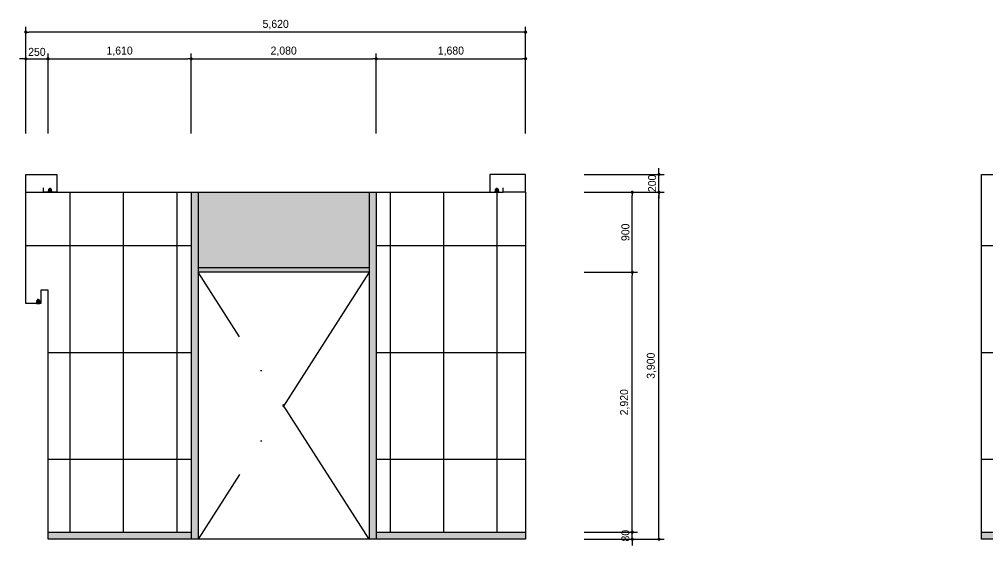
# Model space of a CAD drawing. Header units: millimetres. Extents: x -223175 to 287756, y -120611 to 352956.
# Drawn here: x 238186 to 249074, y 279440 to 285355 of the extents above; entities that cross this region are included whole.
import ezdxf

# ---------------------------------------------------------------- set-up
doc = ezdxf.new("R2010")
doc.units = ezdxf.units.MM
doc.header["$LTSCALE"] = 50
doc.header["$PDMODE"] = 35
doc.linetypes.add('CENN', pattern=[6.3, 4, -1, 0.3, -1])
doc.linetypes.add('GCAD_ISO10W100', pattern=[18, 12, -3, 0, -3])
doc.layers.get('DEFPOINTS').update_dxf_attribs({"color": 108})
for name, color, linetype in [('EL', 9, 'Continuous'), ('I-C-LEVEL-HAT', 2, 'Continuous'), ('I-E-HAT', 252, 'Continuous'), ('I-ELE', 2, 'Continuous'), ('I-ELE-5', 5, 'Continuous'), ('I-ELE-CEN', 1, 'CENN'), ('I-ELE-DIM', 8, 'Continuous'), ('SC-LIGHT', 1, 'Continuous'), ('WAL-CO', 2, 'Continuous')]:
    doc.layers.add(name, color=color, linetype=linetype)
doc.styles.add('YE-TEXT', font='HY울릉도l.ttf')
doc.dimstyles.new('YE-60', dxfattribs={"dimscale": 60, "dimtxt": 1.5, "dimasz": 0.6, "dimexe": 1, "dimexo": 1, "dimgap": 0.5, "dimtad": 1, "dimdec": 0, "dimrnd": 0.05, "dimdsep": 46, "dimlunit": 6, "dimtxsty": 'YE-TEXT', "dimblk": 'DOT', "dimcen": 2.5, "dimdle": 1, "dimclrd": 8, "dimclre": 8, "dimclrt": 7, "dimadec": 0, "dimazin": 0, "dimtfac": 1, "dimtdec": 0, "dimtix": 1, "dimtmove": 2, "dimatfit": 3, "dimldrblk": 'DOT', "dimfxl": 1, "dimlwd": -1, "dimlwe": -1, "dimarcsym": 0})

# ---------------------------------------------------------------- blocks, each defined once
blk = doc.blocks.new('L-301')
at = {"layer": 'SC-LIGHT', "color": 251}
for p, q in [((-27, 37), (27, 37)), ((0, 10), (0, 64))]:
    blk.add_line(p, q, dxfattribs=at)
at = {"layer": 'SC-LIGHT', "color": 1}
for p, q in [((-17, 37), (-17, 20)), ((17, 37), (17, 20))]:
    blk.add_line(p, q, dxfattribs=at)
blk.add_lwpolyline([(-25, 0), (25, 0), (25, 20), (-25, 20)], close=True, dxfattribs=at)
at = {"layer": 'SC-LIGHT', "color": 251}
blk.add_circle((0, 37), 15, dxfattribs=at)
at = {"layer": 'SC-LIGHT', "color": 1}
blk.add_arc((0, 37), 17, 0, 180, dxfattribs=at)
blk = doc.blocks.new('_Dot')
at = {"color": 0, "linetype": 'ByBlock', "lineweight": -2}
blk.add_line((-0.5, 0), (-1, 0), dxfattribs=at)
at = {"color": 0, "linetype": 'ByBlock', "const_width": 0.5}
blk.add_lwpolyline([(-0.25, 0, 1), (0.25, 0, 1)], format="xyb", close=True, dxfattribs=at)
blk = doc.blocks.new('*D2145')
at = {"layer": 'DEFPOINTS', "color": 0}
for p in [(238258, 285212), (238258, 284012), (243878, 284012)]:
    blk.add_point(p, dxfattribs=at)
at = {"layer": 'I-ELE-DIM', "color": 8}
for p, q in [((238258, 284072), (238258, 285272)), ((243878, 284072), (243878, 285272)), ((243842, 285212), (238294, 285212))]:
    blk.add_line(p, q, dxfattribs=at)
at = {"layer": 'I-ELE-DIM', "color": 8, "linetype": 'ByBlock', "xscale": 36, "yscale": 36, "zscale": 36, "rotation": 180}
blk.add_blockref('_Dot', (238258, 285212), dxfattribs=at)
at = {"layer": 'I-ELE-DIM', "color": 8, "linetype": 'ByBlock', "xscale": 36, "yscale": 36, "zscale": 36}
blk.add_blockref('_Dot', (243878, 285212), dxfattribs=at)
at = {"layer": 'I-ELE-DIM', "color": 7, "insert": (241068, 285296), "char_height": 90, "attachment_point": 5, "style": 'YE-TEXT'}
blk.add_mtext('5,620', dxfattribs=at)
blk = doc.blocks.new('DOT')
at = {"color": 0, "linetype": 'ByBlock'}
blk.add_line((-0.5, 0), (-1, 0), dxfattribs=at)
at = {"color": 0, "linetype": 'ByBlock', "const_width": 0.5}
blk.add_lwpolyline([(-0.25, 0, 1), (0.25, 0, 1)], format="xyb", close=True, dxfattribs=at)
blk = doc.blocks.new('*D2146')
at = {"layer": 'DEFPOINTS', "color": 0}
for p in [(238508, 284912), (238258, 284012), (238508, 284012)]:
    blk.add_point(p, dxfattribs=at)
at = {"layer": 'I-ELE-DIM', "color": 8}
for p, q in [((238258, 284072), (238258, 284972)), ((238508, 284072), (238508, 284972)), ((238222, 284912), (238186, 284912)), ((238258, 284912), (238508, 284912)), ((238544, 284912), (238580, 284912))]:
    blk.add_line(p, q, dxfattribs=at)
at = {"layer": 'I-ELE-DIM', "color": 8, "linetype": 'ByBlock', "xscale": 36, "yscale": 36, "zscale": 36}
blk.add_blockref('_Dot', (238258, 284912), dxfattribs=at)
at = {"layer": 'I-ELE-DIM', "color": 8, "linetype": 'ByBlock', "xscale": 36, "yscale": 36, "zscale": 36, "rotation": 180}
blk.add_blockref('_Dot', (238508, 284912), dxfattribs=at)
at = {"layer": 'I-ELE-DIM', "color": 7, "insert": (238383, 284989), "char_height": 90, "attachment_point": 5, "style": 'YE-TEXT'}
blk.add_mtext('250', dxfattribs=at)
blk = doc.blocks.new('*D2147')
at = {"layer": 'DEFPOINTS', "color": 0}
for p in [(240118, 284912), (238508, 284012), (240118, 284012)]:
    blk.add_point(p, dxfattribs=at)
at = {"layer": 'I-ELE-DIM', "color": 8}
for p, q in [((238508, 284072), (238508, 284972)), ((240118, 284072), (240118, 284972)), ((238544, 284912), (240082, 284912))]:
    blk.add_line(p, q, dxfattribs=at)
at = {"layer": 'I-ELE-DIM', "color": 8, "linetype": 'ByBlock', "xscale": 36, "yscale": 36, "zscale": 36, "rotation": 180}
blk.add_blockref('_Dot', (238508, 284912), dxfattribs=at)
at = {"layer": 'I-ELE-DIM', "color": 8, "linetype": 'ByBlock', "xscale": 36, "yscale": 36, "zscale": 36}
blk.add_blockref('_Dot', (240118, 284912), dxfattribs=at)
at = {"layer": 'I-ELE-DIM', "color": 7, "insert": (239313, 284996), "char_height": 90, "attachment_point": 5, "style": 'YE-TEXT'}
blk.add_mtext('1,610', dxfattribs=at)
blk = doc.blocks.new('*D2148')
at = {"layer": 'DEFPOINTS', "color": 0}
for p in [(242198, 284912), (240118, 284012), (242198, 284012)]:
    blk.add_point(p, dxfattribs=at)
at = {"layer": 'I-ELE-DIM', "color": 8}
for p, q in [((240118, 284072), (240118, 284972)), ((242198, 284072), (242198, 284972)), ((240154, 284912), (242162, 284912))]:
    blk.add_line(p, q, dxfattribs=at)
at = {"layer": 'I-ELE-DIM', "color": 8, "linetype": 'ByBlock', "xscale": 36, "yscale": 36, "zscale": 36, "rotation": 180}
blk.add_blockref('_Dot', (240118, 284912), dxfattribs=at)
at = {"layer": 'I-ELE-DIM', "color": 8, "linetype": 'ByBlock', "xscale": 36, "yscale": 36, "zscale": 36}
blk.add_blockref('_Dot', (242198, 284912), dxfattribs=at)
at = {"layer": 'I-ELE-DIM', "color": 7, "insert": (241158, 284996), "char_height": 90, "attachment_point": 5, "style": 'YE-TEXT'}
blk.add_mtext('2,080', dxfattribs=at)
blk = doc.blocks.new('*D2149')
at = {"layer": 'DEFPOINTS', "color": 0}
for p in [(243878, 284912), (242198, 284012), (243878, 284012)]:
    blk.add_point(p, dxfattribs=at)
at = {"layer": 'I-ELE-DIM', "color": 8}
for p, q in [((242198, 284072), (242198, 284972)), ((243878, 284072), (243878, 284972)), ((242234, 284912), (243842, 284912))]:
    blk.add_line(p, q, dxfattribs=at)
at = {"layer": 'I-ELE-DIM', "color": 8, "linetype": 'ByBlock', "xscale": 36, "yscale": 36, "zscale": 36, "rotation": 180}
blk.add_blockref('_Dot', (242198, 284912), dxfattribs=at)
at = {"layer": 'I-ELE-DIM', "color": 8, "linetype": 'ByBlock', "xscale": 36, "yscale": 36, "zscale": 36}
blk.add_blockref('_Dot', (243878, 284912), dxfattribs=at)
at = {"layer": 'I-ELE-DIM', "color": 7, "insert": (243038, 284996), "char_height": 90, "attachment_point": 5, "style": 'YE-TEXT'}
blk.add_mtext('1,680', dxfattribs=at)
blk = doc.blocks.new('*D2150')
at = {"layer": 'DEFPOINTS', "color": 0}
for p in [(244478, 283412), (245378, 283412), (244478, 279512)]:
    blk.add_point(p, dxfattribs=at)
at = {"layer": 'I-ELE-DIM', "color": 8}
for p, q in [((244538, 283412), (245438, 283412)), ((245378, 279548), (245378, 283376)), ((244538, 279512), (245438, 279512))]:
    blk.add_line(p, q, dxfattribs=at)
at = {"layer": 'I-ELE-DIM', "color": 8, "linetype": 'ByBlock', "xscale": 36, "yscale": 36, "zscale": 36}
for p, rotation in [((245378, 283412), 90), ((245378, 279512), 270)]:
    blk.add_blockref('_Dot', p, dxfattribs=dict(at, rotation=rotation))
at = {"layer": 'I-ELE-DIM', "color": 7, "insert": (245294, 281462), "char_height": 90, "attachment_point": 5, "rotation": 90, "style": 'YE-TEXT'}
blk.add_mtext('3,900', dxfattribs=at)
blk = doc.blocks.new('*D2151')
at = {"layer": 'DEFPOINTS', "color": 0}
for p in [(244478, 282512), (245078, 282512), (244478, 279592)]:
    blk.add_point(p, dxfattribs=at)
at = {"layer": 'I-ELE-DIM', "color": 8}
for p, q in [((244538, 282512), (245138, 282512)), ((245078, 279628), (245078, 282476)), ((244538, 279592), (245138, 279592))]:
    blk.add_line(p, q, dxfattribs=at)
at = {"layer": 'I-ELE-DIM', "color": 8, "linetype": 'ByBlock', "xscale": 36, "yscale": 36, "zscale": 36}
for p, rotation in [((245078, 282512), 90), ((245078, 279592), 270)]:
    blk.add_blockref('_Dot', p, dxfattribs=dict(at, rotation=rotation))
at = {"layer": 'I-ELE-DIM', "color": 7, "insert": (244994, 281052), "char_height": 90, "attachment_point": 5, "rotation": 90, "style": 'YE-TEXT'}
blk.add_mtext('2,920', dxfattribs=at)
blk = doc.blocks.new('*D2152')
at = {"layer": 'DEFPOINTS', "color": 0}
for p in [(244478, 283412), (245078, 283412), (244478, 282512)]:
    blk.add_point(p, dxfattribs=at)
at = {"layer": 'I-ELE-DIM', "color": 8}
for p, q in [((244538, 283412), (245138, 283412)), ((245078, 282548), (245078, 283376)), ((244538, 282512), (245138, 282512))]:
    blk.add_line(p, q, dxfattribs=at)
at = {"layer": 'I-ELE-DIM', "color": 8, "linetype": 'ByBlock', "xscale": 36, "yscale": 36, "zscale": 36}
for p, rotation in [((245078, 283412), 90), ((245078, 282512), 270)]:
    blk.add_blockref('_Dot', p, dxfattribs=dict(at, rotation=rotation))
at = {"layer": 'I-ELE-DIM', "color": 7, "insert": (245001, 282962), "char_height": 90, "attachment_point": 5, "rotation": 90, "style": 'YE-TEXT'}
blk.add_mtext('900', dxfattribs=at)
blk = doc.blocks.new('*D2153')
at = {"layer": 'DEFPOINTS', "color": 0}
for p in [(244478, 283612), (245378, 283612), (244478, 283412)]:
    blk.add_point(p, dxfattribs=at)
at = {"layer": 'I-ELE-DIM', "color": 8}
for p, q in [((245378, 283648), (245378, 283684)), ((244538, 283612), (245438, 283612)), ((245378, 283412), (245378, 283612)), ((244538, 283412), (245438, 283412)), ((245378, 283376), (245378, 283340))]:
    blk.add_line(p, q, dxfattribs=at)
at = {"layer": 'I-ELE-DIM', "color": 8, "linetype": 'ByBlock', "xscale": 36, "yscale": 36, "zscale": 36}
for p, rotation in [((245378, 283612), 270), ((245378, 283412), 90)]:
    blk.add_blockref('_Dot', p, dxfattribs=dict(at, rotation=rotation))
at = {"layer": 'I-ELE-DIM', "color": 7, "insert": (245301, 283512), "char_height": 90, "attachment_point": 5, "rotation": 90, "style": 'YE-TEXT'}
blk.add_mtext('200', dxfattribs=at)
blk = doc.blocks.new('*D2158')
at = {"layer": 'DEFPOINTS', "color": 0}
for p in [(244478, 279592), (244478, 279512), (245078, 279592)]:
    blk.add_point(p, dxfattribs=at)
at = {"layer": 'I-ELE-DIM', "color": 8}
for p, q in [((245078, 279628), (245078, 279664)), ((244538, 279592), (245138, 279592)), ((244538, 279512), (245138, 279512)), ((245078, 279512), (245078, 279592)), ((245078, 279476), (245078, 279440))]:
    blk.add_line(p, q, dxfattribs=at)
at = {"layer": 'I-ELE-DIM', "color": 8, "linetype": 'ByBlock', "xscale": 36, "yscale": 36, "zscale": 36}
for p, rotation in [((245078, 279592), 270), ((245078, 279512), 90)]:
    blk.add_blockref('_Dot', p, dxfattribs=dict(at, rotation=rotation))
at = {"layer": 'I-ELE-DIM', "color": 7, "insert": (245001, 279552), "char_height": 90, "attachment_point": 5, "rotation": 90, "style": 'YE-TEXT'}
blk.add_mtext('80', dxfattribs=at)

msp = doc.modelspace()

# ---------------------------------------------------------------- hatches: boundary and pattern name
at = {"layer": 'I-E-HAT'}
h = msp.add_hatch(dxfattribs=at)
h.set_pattern_fill('NET300-600', color=252, scale=2, angle=90)
h.set_pattern_definition([(90, (249004.5, 281612.14), (-600, 4e-14), []), (180, (249004.5, 281612.1), (-1e-13, -1200), [])])
h.paths.add_polyline_path([(249004.4791, 279592.1363), (249004.4791, 283612.1363), (249864.4791, 283612.1363), (249864.4791, 279592.1363)])
h = msp.add_hatch(dxfattribs=at)
h.set_pattern_fill('NET300-600', color=252, scale=2, angle=90)
h.set_pattern_definition([(90, (241157.8, 281612.14), (-600, 4e-14), []), (180, (241157.8, 281612.1), (-1e-13, -1200), [])])
h.paths.add_polyline_path([(238507.7885, 282312.1363), (238507.7885, 279592.1363), (240117.7885, 279592.1363), (240117.7885, 283412.1363), (238567.7885, 283412.1363), (238511.1218, 283412.1363), (238257.7885, 283412.1363), (238257.7885, 282312.1363)])
h.paths.add_polyline_path([(243877.7885, 279592.1363), (243877.7885, 283412.1363), (243627.7885, 283412.1363), (243574.4551, 283412.1363), (243534.4551, 283412.1363), (243477.7885, 283412.1363), (242197.7885, 283412.1363), (242197.7885, 279592.1363)])
at = {"layer": 'I-E-HAT', "true_color": 0x848484}
h = msp.add_hatch(color=252, dxfattribs=at)
h.dxf.hatch_style = 1
h.set_gradient(color1=(132, 132, 132), rotation=45, centered=1, one_color=1, tint=1, name='CYLINDER')
h.paths.add_polyline_path([(242197.7885, 283412.1363), (242117.7885, 283412.1363), (242117.7885, 279512.1363), (242197.7885, 279512.1363)])
h.paths.add_polyline_path([(240197.7885, 279512.1363), (240117.7885, 279512.1363), (240117.7885, 283412.1363), (240197.7885, 283412.1363)])
at = {"layer": 'I-E-HAT', "true_color": 0xadadad}
h = msp.add_hatch(color=253, dxfattribs=at)
h.dxf.hatch_style = 1
h.set_gradient(color1=(173, 173, 173), rotation=45, centered=1, one_color=1, tint=1, name='CYLINDER')
h.paths.add_polyline_path([(242117.7885, 282512.1363), (240197.7885, 282512.1363), (240197.7885, 283412.1363), (242117.7885, 283412.1363)])
h = msp.add_hatch(color=253, dxfattribs=at)
h.dxf.hatch_style = 1
h.set_gradient(color1=(173, 173, 173), color2=(132, 132, 132), rotation=45, centered=1, one_color=1, tint=0.521522, name='CYLINDER')
h.paths.add_polyline_path([(240117.7885, 279592.1363), (238507.7885, 279592.1363), (238507.7885, 279512.1363), (240117.7885, 279512.1363)])
h.paths.add_polyline_path([(243877.7885, 279592.1363), (242197.7885, 279592.1363), (242197.7885, 279512.1363), (243877.7885, 279512.1363)])
h = msp.add_hatch(color=253, dxfattribs=at)
h.dxf.hatch_style = 1
h.set_gradient(color1=(173, 173, 173), color2=(132, 132, 132), rotation=45, centered=1, one_color=1, tint=0.521522, name='CYLINDER')
h.paths.add_polyline_path([(259934.4791, 279512.1363), (262294.4791, 279512.1363), (262294.4791, 279592.1363), (259934.4791, 279592.1363)])
h.paths.add_polyline_path([(264049.4791, 279592.1363), (263464.4791, 279592.1363), (263464.4791, 279512.1363), (264049.4791, 279512.1363)])
h.paths.add_polyline_path([(264794.4791, 279592.1363), (264209.4791, 279592.1363), (264209.4791, 279512.1363), (264794.4791, 279512.1363)])
h.paths.add_polyline_path([(267254.4791, 279592.1363), (265964.4791, 279592.1363), (265964.4791, 279512.1363), (267254.4791, 279512.1363)])
h.paths.add_polyline_path([(257654.4791, 279592.1363), (255819.4791, 279592.1363), (255819.4791, 279512.1363), (257654.4791, 279512.1363)])
h.paths.add_polyline_path([(254859.4791, 279512.1363), (254859.4791, 279592.1363), (253814.4791, 279592.1363), (253814.4791, 279512.1363)])
h.paths.add_polyline_path([(252644.4791, 279512.1363), (252644.4791, 279592.1363), (251909.4791, 279592.1363), (251909.4791, 279512.1363)])
h.paths.add_polyline_path([(251749.4791, 279512.1363), (251749.4791, 279592.1363), (251014.4791, 279592.1363), (251014.4791, 279512.1363)])
h.paths.add_polyline_path([(249004.4791, 279512.1363), (249844.4791, 279512.1363), (249844.4791, 279592.1363), (249004.4791, 279592.1363)])

# ---------------------------------------------------------------- linework, layer by layer
at = {"layer": 'EL', "color": 252}
for points in [[(238257.7885, 283412.1363), (238457.7885, 283412.1363)], [(243877.7885, 283412.1363), (243627.7885, 283412.1363)]]:
    msp.add_lwpolyline(points, dxfattribs=at)
at = {"layer": 'I-ELE'}
for points in [[(238257.7885, 283412.1363), (238257.7885, 283612.1363), (238607.7885, 283612.1363), (238607.7885, 283412.1363), (238457.7885, 283412.1363), (238457.7885, 283462.1363)], [(243877.7885, 283412.1363), (243877.7885, 283612.1363), (243477.7885, 283612.1363), (243477.7885, 283412.1363), (243627.7885, 283412.1363), (243627.7885, 283462.1363)]]:
    msp.add_lwpolyline(points, dxfattribs=at)
at = {"layer": 'I-ELE-5', "color": 6}
for p, q in [((240117.7885, 283412.1363), (240117.7885, 279512.1363)), ((240197.7885, 283412.1363), (240197.7885, 279512.1363)), ((242117.7885, 283412.1363), (242117.7885, 279512.1363)), ((242197.7885, 283412.1363), (242197.7885, 279512.1363)), ((242117.7885, 282562.1363), (240197.7885, 282562.1363)), ((242117.7885, 282512.1363), (240197.7885, 282512.1363))]:
    msp.add_line(p, q, dxfattribs=at)
at = {"layer": 'I-ELE-5'}
for p, q in [((238507.7885, 279592.1363), (240117.7885, 279592.1363)), ((242197.7885, 279592.1363), (243877.7885, 279592.1363)), ((249004.4791, 279592.1363), (249844.4791, 279592.1363))]:
    msp.add_line(p, q, dxfattribs=at)
at = {"layer": 'I-ELE-CEN', "color": 1, "linetype": 'GCAD_ISO10W100', "ltscale": 3}
for p, q in [((242117.7885, 282512.1363), (240197.7885, 279512.1363)), ((242117.7885, 279512.1363), (240197.7885, 282512.1363))]:
    msp.add_line(p, q, dxfattribs=at)
at = {"layer": 'WAL-CO'}
for p, q in [((249004.4791, 283612.1363), (249139.4791, 283612.1363)), ((249004.4791, 279512.1363), (249004.4791, 283612.1363)), ((267254.4791, 279512.1363), (249004.4791, 279512.1363))]:
    msp.add_line(p, q, dxfattribs=at)
for points in [[(243877.7885, 283412.1363), (243877.7885, 279512.1363), (238507.7885, 279512.1363), (238507.7885, 282312.1363), (238427.7885, 282312.1363), (238427.7885, 282162.1363), (238257.7885, 282162.1363), (238257.7885, 283412.1363)], [(238457.7885, 283412.1363), (243627.7885, 283412.1363)]]:
    msp.add_lwpolyline(points, dxfattribs=at)

# ---------------------------------------------------------------- block references
at = {"layer": 'I-C-LEVEL-HAT', "color": 1, "yscale": 0.8000000000465661, "zscale": 0.8000000000465661}
for p, xscale in [((238531.1218, 283412.1363), 0.8000000000465661), ((243554.4551, 283412.1363), -0.8000000000465661), ((238397.7885, 282162.1363), 0.8000000000465661)]:
    msp.add_blockref('L-301', p, dxfattribs=dict(at, xscale=xscale))

# ---------------------------------------------------------------- dimensions: what is measured, and where the dimension line sits
at = {"layer": 'I-ELE-DIM'}
for base, p1, p2, picture, middle in [((238257.7885, 285212.1363), (243877.7885, 284012.1363), (238257.7885, 284012.1363), '*D2145', (241067.7885, 285296.0509)), ((238507.7885, 284912.1363), (238257.7885, 284012.1363), (238507.7885, 284012.1363), '*D2146', (238382.7885, 284989.0902)), ((240117.7885, 284912.1363), (238507.7885, 284012.1363), (240117.7885, 284012.1363), '*D2147', (239312.7885, 284996.0509)), ((242197.7885, 284912.1363), (240117.7885, 284012.1363), (242197.7885, 284012.1363), '*D2148', (241157.7885, 284996.0509)), ((243877.7885, 284912.1363), (242197.7885, 284012.1363), (243877.7885, 284012.1363), '*D2149', (243037.7885, 284996.0509))]:
    dim = msp.add_linear_dim(base=base, p1=p1, p2=p2, dimstyle='YE-60', override={"dimtxsty": 'YE-TEXT', "dimldrblk": 'Dot'}, dxfattribs=at)
    dim.commit()
    dim.dimension.update_dxf_attribs({"geometry": picture, "text_midpoint": middle})
for base, p1, p2, picture, middle in [((245377.7885, 283612.1363), (244477.7885, 283412.1363), (244477.7885, 283612.1363), '*D2153', (245300.8957, 283512.1363)), ((245377.7885, 283412.1363), (244477.7885, 279512.1363), (244477.7885, 283412.1363), '*D2150', (245293.8129, 281462.1363)), ((245077.7885, 283412.1363), (244477.7885, 282512.1363), (244477.7885, 283412.1363), '*D2152', (245000.8346, 282962.1363)), ((245077.7885, 282512.1363), (244477.7885, 279592.1363), (244477.7885, 282512.1363), '*D2151', (244993.8129, 281052.1363)), ((245077.7885, 279592.1363), (244477.7885, 279512.1363), (244477.7885, 279592.1363), '*D2158', (245000.8346, 279552.1363))]:
    dim = msp.add_linear_dim(base=base, p1=p1, p2=p2, angle=90, dimstyle='YE-60', override={"dimtxsty": 'YE-TEXT', "dimldrblk": 'Dot'}, dxfattribs=at)
    dim.commit()
    dim.dimension.update_dxf_attribs({"geometry": picture, "text_midpoint": middle})

doc.saveas('drawing.dxf')
